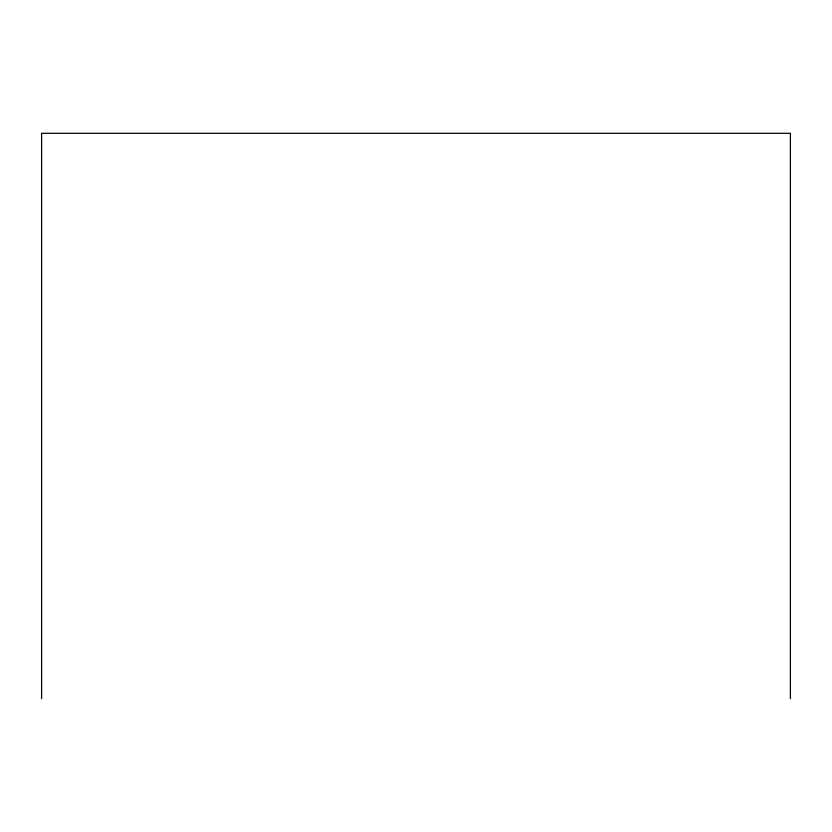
<?xml version="1.0" encoding="UTF-8"?>
<svg xmlns="http://www.w3.org/2000/svg" width="832" height="832" viewBox="0 0 832 832"><rect width="100%" height="100%" fill="white"/><g stroke="black" fill="none" stroke-linecap="round" stroke-linejoin="round"><path stroke-width="1.25" d="M790.4 698.682L790.4 133.318L41.6 133.318L41.6 698.682"/></g></svg>
